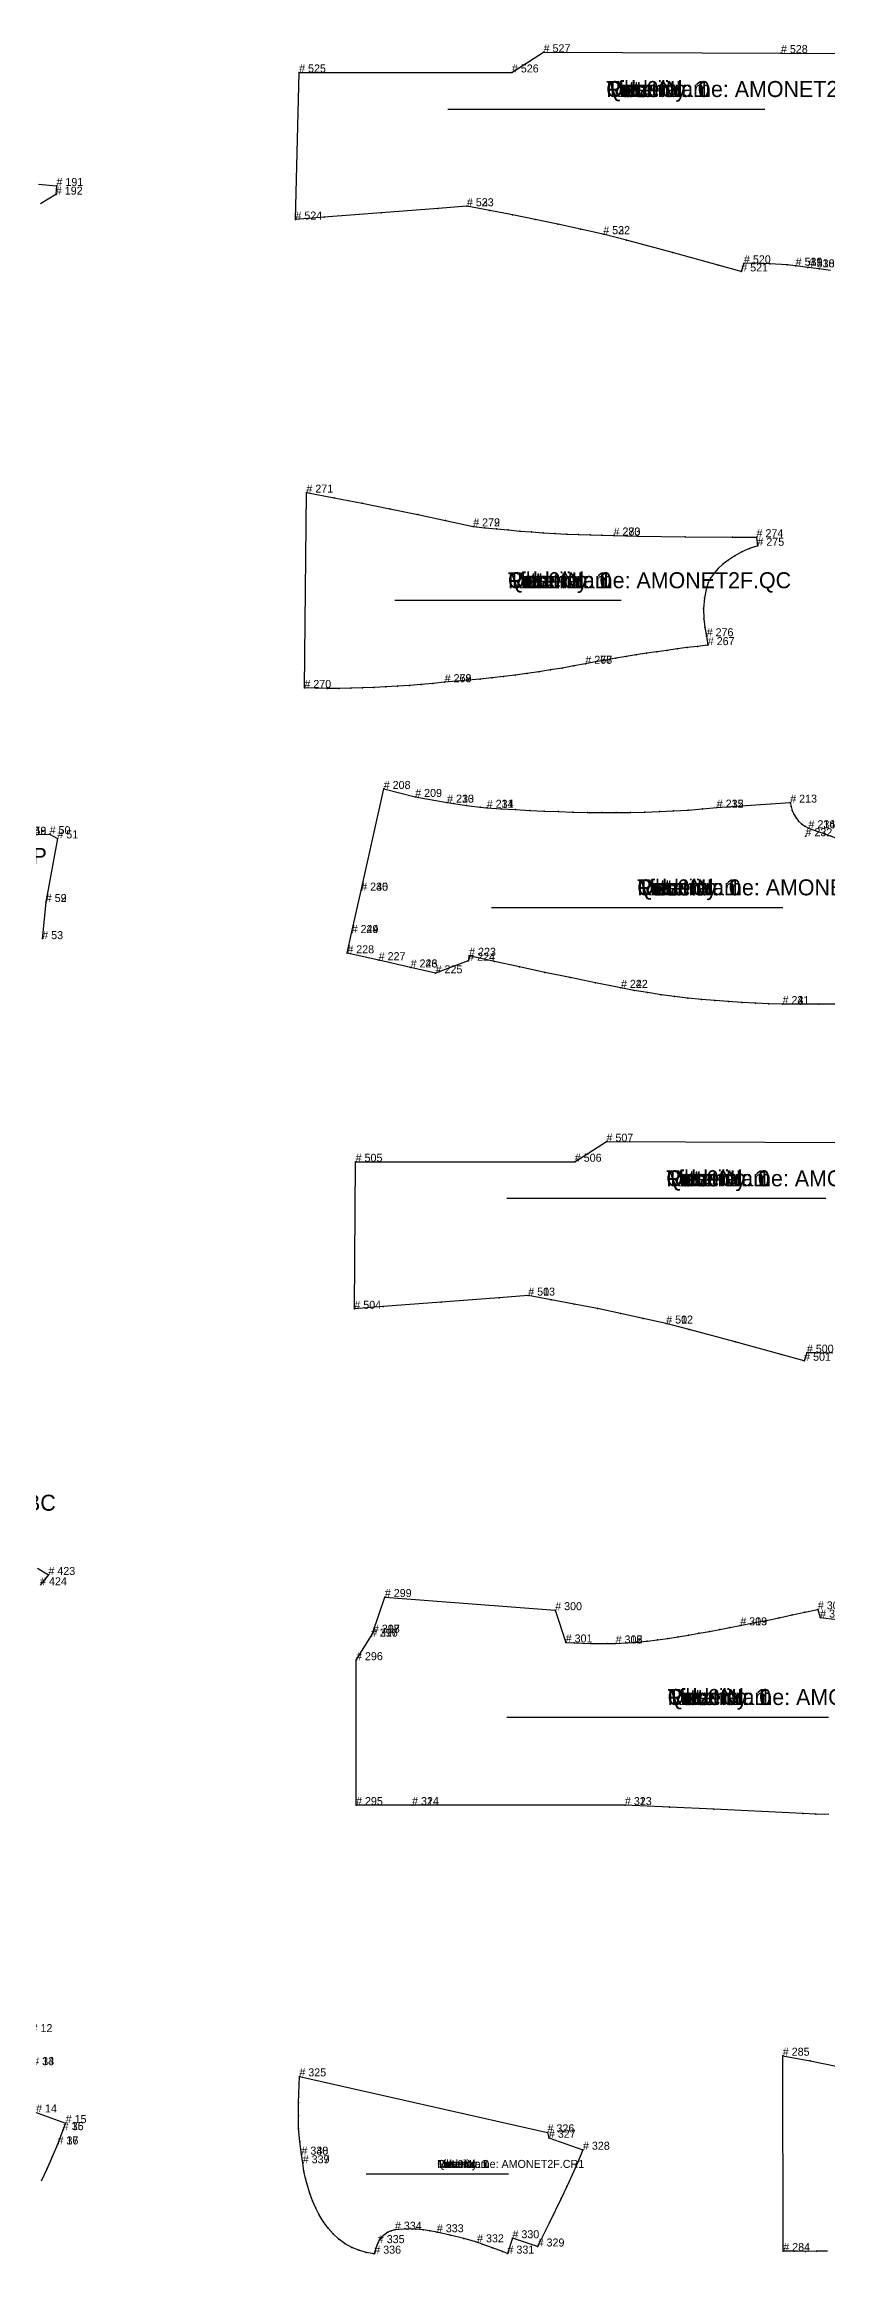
# Model space of a CAD drawing. Header units: metres. Extents: x 0 to 4558, y -3 to 2880.
# Drawn here: x 1923 to 2900, y 55 to 2816 of the extents above; entities that cross this region are included whole.
import ezdxf

# ---------------------------------------------------------------- set-up
doc = ezdxf.new("R2010")
doc.units = ezdxf.units.M

# ---------------------------------------------------------------- blocks, each defined once
blk = doc.blocks.new('1')
at = {"layer": '1'}
blk.add_lwpolyline([(1912.4, 231.3), (1949.3, 218), (1945.8, 209.2), (1939.2, 191.3), (1932.6, 175.9), (1925.7, 160.6), (1918.6, 145.4)], dxfattribs=at)
at = {"layer": '2'}
for p in [(1945.8, 209.2), (1949.3, 218), (1939.2, 191.3)]:
    blk.add_point(p, dxfattribs=at)
at = {"layer": '3'}
for p in [(1932.6, 175.9), (1925.7, 160.6)]:
    blk.add_point(p, dxfattribs=at)
at = {"layer": '4'}
for p in [(1945.8, 209.2, 5), (1939.2, 191.3, 7.5)]:
    blk.add_point(p, dxfattribs=at)
at = {"layer": '84'}
blk.add_lwpolyline([(1912.4, 231.3), (1949.3, 218), (1945.8, 209.2), (1939.2, 191.3), (1932.6, 175.9), (1925.7, 160.6), (1918.6, 145.4)], dxfattribs=at)
at = {"layer": '1'}
for s, p in [('# 34', (1908.9, 290.4)), ('# 36', (1939.2, 191.3)), ('# 35', (1945.8, 209.2))]:
    blk.add_text(s, height=10, dxfattribs=at).set_placement(p)
at = {"layer": '2'}
for s, p in [('# 12', (1906.8, 331.7)), ('# 13', (1908.9, 290.4)), ('# 14', (1912.4, 231.3)), ('# 15', (1949.3, 218)), ('# 17', (1939.2, 191.3)), ('# 16', (1945.8, 209.2))]:
    blk.add_text(s, height=10, dxfattribs=at).set_placement(p)
blk = doc.blocks.new('2')
at = {"layer": '1'}
blk.add_lwpolyline([(1899.2, 1828), (1929.3, 1828.8), (1939, 1823.5), (1924.5, 1744), (1920.1, 1697.6)], dxfattribs=at)
at = {"layer": '2'}
for p in [(1929.3, 1828.8), (1939, 1823.5), (1924.5, 1744)]:
    blk.add_point(p, dxfattribs=at)
at = {"layer": '4'}
blk.add_point((1924.5, 1744, 7.5), dxfattribs=at)
at = {"layer": '84'}
blk.add_lwpolyline([(1899.2, 1828), (1929.3, 1828.8), (1939, 1823.5), (1924.5, 1744), (1920.1, 1697.6)], dxfattribs=at)
at = {"layer": '1'}
for s, p in [('# 58', (1899.2, 1828)), ('# 59', (1924.5, 1744))]:
    blk.add_text(s, height=10, dxfattribs=at).set_placement(p)
blk.add_text('Piece Name: AMONET2F.P', height=20, rotation=0.0004, dxfattribs=at).set_placement((1594.4, 1791.6))
at = {"layer": '2'}
for s, p in [('# 49', (1899.2, 1828)), ('# 50', (1929.3, 1828.8)), ('# 51', (1939, 1823.5)), ('# 52', (1924.5, 1744)), ('# 53', (1920.1, 1697.6))]:
    blk.add_text(s, height=10, dxfattribs=at).set_placement(p)
blk = doc.blocks.new('9')
at = {"layer": '1'}
blk.add_lwpolyline([(1915.4, 2641), (1937.9, 2638.8), (1937.1, 2628), (1918.1, 2616.5)], dxfattribs=at)
at = {"layer": '2'}
for p in [(1937.1, 2628), (1937.9, 2638.8)]:
    blk.add_point(p, dxfattribs=at)
at = {"layer": '84'}
blk.add_lwpolyline([(1915.4, 2641), (1937.9, 2638.8), (1937.1, 2628), (1918.1, 2616.5)], dxfattribs=at)
at = {"layer": '2'}
for s, p in [('# 192', (1937.1, 2628)), ('# 191', (1937.9, 2638.8))]:
    blk.add_text(s, height=10, dxfattribs=at).set_placement(p)
blk = doc.blocks.new('10')
at = {"layer": '1'}
blk.add_lwpolyline([(2912.8, 1616.5), (2890.1, 1616.3), (2867.5, 1616.3), (2844.9, 1616.4), (2827.9, 1616.9), (2811, 1617.5), (2794.1, 1618.4), (2777.3, 1619.5), (2760.4, 1620.8), (2743.5, 1622.2), (2726.7, 1624), (2709.9, 1626), (2693.1, 1628.2), (2676.4, 1630.8), (2659.7, 1633.6), (2643.1, 1636.7), (2611.4, 1643), (2579.7, 1649.5), (2548.1, 1656.1), (2516.5, 1662.9), (2485, 1669.8), (2453.4, 1676.8), (2452.2, 1670.6), (2411.5, 1654.9), (2380.3, 1662.2), (2340.4, 1671.3), (2301.2, 1679.9), (2306.6, 1705.2), (2318.6, 1758.2), (2346.7, 1885.3), (2386, 1875.3), (2425.9, 1868.2), (2434.1, 1867), (2450.3, 1864.8), (2467, 1862.7), (2475.4, 1861.7), (2493.3, 1860.5), (2511.3, 1859.4), (2529.2, 1858.4), (2547.2, 1857.6), (2565.1, 1856.9), (2583.1, 1856.3), (2601.1, 1855.9), (2619.1, 1855.7), (2637.1, 1855.7), (2655, 1855.8), (2673, 1856.2), (2691, 1856.9), (2708.9, 1857.8), (2726.9, 1858.9), (2744.8, 1860.3), (2762.7, 1861.9), (2854.5, 1868.2), (2855.5, 1863.2), (2857, 1858.3), (2859.2, 1853.7), (2861.8, 1849.3), (2865, 1845.2), (2868.7, 1841.7), (2872.8, 1838.7), (2877.3, 1836.2), (2897.2, 1829), (2917.2, 1822.2)], dxfattribs=at)
at = {"layer": '13'}
for p in [(2873.6, 1826.2), (2844.9, 1616.4)]:
    blk.add_point(p, dxfattribs=at)
at = {"layer": '2'}
for p in [(2346.7, 1885.3), (2386, 1875.3), (2425.9, 1868.2), (2475.4, 1861.7), (2762.7, 1861.9), (2854.5, 1868.2), (2877.3, 1836.2), (2318.6, 1758.2), (2306.6, 1705.2), (2301.2, 1679.9), (2340.4, 1671.3), (2380.3, 1662.2), (2452.2, 1670.6), (2453.4, 1676.8), (2411.5, 1654.9), (2643.1, 1636.7), (2844.9, 1616.4)]:
    blk.add_point(p, dxfattribs=at)
at = {"layer": '3'}
for p in [(2434.1, 1867), (2450.3, 1864.8), (2467, 1862.7), (2493.3, 1860.5), (2511.3, 1859.4), (2529.2, 1858.4), (2547.2, 1857.6), (2565.1, 1856.9), (2583.1, 1856.3), (2601.1, 1855.9), (2619.1, 1855.7), (2637.1, 1855.7), (2655, 1855.8), (2673, 1856.2), (2691, 1856.9), (2708.9, 1857.8), (2726.9, 1858.9), (2744.8, 1860.3), (2855.5, 1863.2), (2857, 1858.3), (2859.2, 1853.7), (2861.8, 1849.3), (2865, 1845.2), (2868.7, 1841.7), (2872.8, 1838.7), (2897.2, 1829), (2485, 1669.8), (2516.5, 1662.9), (2548.1, 1656.1), (2579.7, 1649.5), (2611.4, 1643), (2659.7, 1633.6), (2676.4, 1630.8), (2693.1, 1628.2), (2709.9, 1626), (2726.7, 1624), (2743.5, 1622.2), (2760.4, 1620.8), (2777.3, 1619.5), (2794.1, 1618.4), (2811, 1617.5), (2827.9, 1616.9), (2867.5, 1616.3), (2890.1, 1616.3)]:
    blk.add_point(p, dxfattribs=at)
at = {"layer": '4'}
for p in [(2425.9, 1868.2, 7.5), (2475.4, 1861.7, 7.5), (2762.7, 1861.9, 7.5), (2877.3, 1836.2, 7.5), (2318.6, 1758.2, 4.8), (2306.6, 1705.2, 5.1), (2380.3, 1662.2, 5.1), (2643.1, 1636.7, 7.5), (2844.9, 1616.4, 7.5)]:
    blk.add_point(p, dxfattribs=at)
at = {"layer": '7'}
blk.add_line((2481.4, 1737.3), (2845.3, 1737.3), dxfattribs=at)
at = {"layer": '84'}
blk.add_lwpolyline([(2912.8, 1616.5), (2890.1, 1616.3), (2867.5, 1616.3), (2844.9, 1616.4), (2827.9, 1616.9), (2811, 1617.5), (2794.1, 1618.4), (2777.3, 1619.5), (2760.4, 1620.8), (2743.5, 1622.2), (2726.7, 1624), (2709.9, 1626), (2693.1, 1628.2), (2676.4, 1630.8), (2659.7, 1633.6), (2643.1, 1636.7), (2611.4, 1643), (2579.7, 1649.5), (2548.1, 1656.1), (2516.5, 1662.9), (2485, 1669.8), (2453.4, 1676.8), (2452.2, 1670.6), (2411.5, 1654.9), (2380.3, 1662.2), (2340.4, 1671.3), (2301.2, 1679.9), (2306.6, 1705.2), (2318.6, 1758.2), (2346.7, 1885.3), (2386, 1875.3), (2425.9, 1868.2), (2434.1, 1867), (2450.3, 1864.8), (2467, 1862.7), (2475.4, 1861.7), (2493.3, 1860.5), (2511.3, 1859.4), (2529.2, 1858.4), (2547.2, 1857.6), (2565.1, 1856.9), (2583.1, 1856.3), (2601.1, 1855.9), (2619.1, 1855.7), (2637.1, 1855.7), (2655, 1855.8), (2673, 1856.2), (2691, 1856.9), (2708.9, 1857.8), (2726.9, 1858.9), (2744.8, 1860.3), (2762.7, 1861.9), (2854.5, 1868.2), (2855.5, 1863.2), (2857, 1858.3), (2859.2, 1853.7), (2861.8, 1849.3), (2865, 1845.2), (2868.7, 1841.7), (2872.8, 1838.7), (2877.3, 1836.2), (2897.2, 1829), (2917.2, 1822.2)], dxfattribs=at)
at = {"layer": '1'}
for s, height, p in [('# 233', 10, (2425.9, 1868.2)), ('# 234', 10, (2475.4, 1861.7)), ('# 235', 10, (2762.7, 1861.9)), ('# 236', 10, (2877.3, 1836.2)), ('# 245', 10, (2318.6, 1758.2)), ('Tilt: 0', 20, (2663.4, 1752.3)), ('Quantity: 1', 20, (2663.4, 1752.3)), ('Piece Name: AMONET2F.MC', 20, (2663.4, 1752.3)), ('Rotation: 0', 20, (2663.4, 1752.3)), ('Fold: N', 20, (2663.4, 1752.3)), ('Material: 1', 20, (2663.4, 1752.3)), ('# 244', 10, (2306.6, 1705.2)), ('# 243', 10, (2380.3, 1662.2)), ('# 242', 10, (2643.1, 1636.7)), ('# 241', 10, (2844.9, 1616.4))]:
    blk.add_text(s, height=height, dxfattribs=at).set_placement(p)
at = {"layer": '13'}
for s, p in [('# 232', (2873.6, 1826.2)), ('# 231', (2844.9, 1616.4))]:
    blk.add_text(s, height=10, dxfattribs=at).set_placement(p)
at = {"layer": '2'}
for s, p in [('# 208', (2346.7, 1885.3)), ('# 209', (2386, 1875.3)), ('# 210', (2425.9, 1868.2)), ('# 213', (2854.5, 1868.2)), ('# 211', (2475.4, 1861.7)), ('# 212', (2762.7, 1861.9)), ('# 214', (2877.3, 1836.2)), ('# 230', (2318.6, 1758.2)), ('# 229', (2306.6, 1705.2)), ('# 228', (2301.2, 1679.9)), ('# 223', (2453.4, 1676.8)), ('# 227', (2340.4, 1671.3)), ('# 226', (2380.3, 1662.2)), ('# 225', (2411.5, 1654.9)), ('# 224', (2452.2, 1670.6)), ('# 222', (2643.1, 1636.7)), ('# 221', (2844.9, 1616.4))]:
    blk.add_text(s, height=10, dxfattribs=at).set_placement(p)
blk = doc.blocks.new('13')
at = {"layer": '1'}
blk.add_lwpolyline([(2751.5, 2065), (2738.7, 2063.5), (2725.9, 2062), (2713.2, 2060.3), (2700.4, 2058.5), (2687.7, 2056.7), (2674.9, 2054.8), (2662.2, 2052.8), (2649.4, 2050.8), (2636.7, 2048.6), (2624, 2046.4), (2611.3, 2044.1), (2598.6, 2041.7), (2584.1, 2039), (2569.5, 2036.4), (2554.9, 2034), (2540.3, 2031.7), (2525.6, 2029.5), (2511, 2027.5), (2496.3, 2025.7), (2481.7, 2024), (2467, 2022.5), (2452.3, 2021.1), (2437.5, 2019.8), (2422.8, 2018.7), (2408.1, 2017.2), (2393.4, 2015.8), (2378.7, 2014.6), (2364, 2013.6), (2349.3, 2012.7), (2334.5, 2012), (2320.1, 2011.5), (2305.6, 2011.2), (2291.1, 2011), (2276.6, 2011), (2262.1, 2011.2), (2247.6, 2011.5), (2250.1, 2255.6), (2284.9, 2249.1), (2319.7, 2242.3), (2354.4, 2235.4), (2389.1, 2228.2), (2423.8, 2220.9), (2458.5, 2213.4), (2473, 2211.7), (2487.6, 2210.2), (2502.2, 2208.9), (2516.8, 2207.6), (2531.4, 2206.5), (2546, 2205.5), (2560.6, 2204.6), (2575.3, 2203.8), (2589.9, 2203.2), (2604.5, 2202.7), (2619.2, 2202.3), (2633.8, 2202), (2663.6, 2201.4), (2723.1, 2200.4), (2782.6, 2199.9), (2812.4, 2199.9), (2813.5, 2189.2), (2803.5, 2185.8), (2794.1, 2181.6), (2785.2, 2176.6), (2776.6, 2170.9), (2770.4, 2166.1), (2764.5, 2160.7), (2759.3, 2154.9), (2755, 2148.5), (2752.2, 2142.8), (2750.1, 2136.7), (2747.4, 2124), (2746.3, 2111), (2746.6, 2098), (2747.8, 2087), (2750.1, 2076.1)], close=True, dxfattribs=at)
at = {"layer": '2'}
for p in [(2250.1, 2255.6), (2458.5, 2213.4), (2633.8, 2202), (2812.4, 2199.9), (2813.5, 2189.2), (2750.1, 2076.1), (2751.5, 2065), (2422.8, 2018.7), (2598.6, 2041.7), (2247.6, 2011.5)]:
    blk.add_point(p, dxfattribs=at)
at = {"layer": '3'}
for p in [(2284.9, 2249.1), (2319.7, 2242.3), (2354.4, 2235.4), (2389.1, 2228.2), (2423.8, 2220.9), (2473, 2211.7), (2487.6, 2210.2), (2502.2, 2208.9), (2516.8, 2207.6), (2531.4, 2206.5), (2546, 2205.5), (2560.6, 2204.6), (2575.3, 2203.8), (2589.9, 2203.2), (2604.5, 2202.7), (2619.2, 2202.3), (2663.6, 2201.4), (2723.1, 2200.4), (2782.6, 2199.9), (2794.1, 2181.6), (2803.5, 2185.8), (2759.3, 2154.9), (2764.5, 2160.7), (2770.4, 2166.1), (2776.6, 2170.9), (2785.2, 2176.6), (2750.1, 2136.7), (2752.2, 2142.8), (2755, 2148.5), (2746.3, 2111), (2747.4, 2124), (2746.6, 2098), (2747.8, 2087), (2611.3, 2044.1), (2624, 2046.4), (2636.7, 2048.6), (2649.4, 2050.8), (2662.2, 2052.8), (2674.9, 2054.8), (2687.7, 2056.7), (2700.4, 2058.5), (2713.2, 2060.3), (2725.9, 2062), (2738.7, 2063.5), (2393.4, 2015.8), (2408.1, 2017.2), (2437.5, 2019.8), (2452.3, 2021.1), (2467, 2022.5), (2481.7, 2024), (2496.3, 2025.7), (2511, 2027.5), (2525.6, 2029.5), (2540.3, 2031.7), (2554.9, 2034), (2569.5, 2036.4), (2584.1, 2039), (2262.1, 2011.2), (2276.6, 2011), (2291.1, 2011), (2305.6, 2011.2), (2320.1, 2011.5), (2334.5, 2012), (2349.3, 2012.7), (2364, 2013.6), (2378.7, 2014.6)]:
    blk.add_point(p, dxfattribs=at)
at = {"layer": '4'}
for p in [(2458.5, 2213.4, 7.5), (2633.8, 2202, 7.5), (2422.8, 2018.7, 7.5), (2598.6, 2041.7, 7.5)]:
    blk.add_point(p, dxfattribs=at)
at = {"layer": '7'}
blk.add_line((2360.5, 2121.1), (2643.4, 2121.1), dxfattribs=at)
at = {"layer": '84'}
blk.add_lwpolyline([(2751.5, 2065), (2738.7, 2063.5), (2725.9, 2062), (2713.2, 2060.3), (2700.4, 2058.5), (2687.7, 2056.7), (2674.9, 2054.8), (2662.2, 2052.8), (2649.4, 2050.8), (2636.7, 2048.6), (2624, 2046.4), (2611.3, 2044.1), (2598.6, 2041.7), (2584.1, 2039), (2569.5, 2036.4), (2554.9, 2034), (2540.3, 2031.7), (2525.6, 2029.5), (2511, 2027.5), (2496.3, 2025.7), (2481.7, 2024), (2467, 2022.5), (2452.3, 2021.1), (2437.5, 2019.8), (2422.8, 2018.7), (2408.1, 2017.2), (2393.4, 2015.8), (2378.7, 2014.6), (2364, 2013.6), (2349.3, 2012.7), (2334.5, 2012), (2320.1, 2011.5), (2305.6, 2011.2), (2291.1, 2011), (2276.6, 2011), (2262.1, 2011.2), (2247.6, 2011.5), (2250.1, 2255.6), (2284.9, 2249.1), (2319.7, 2242.3), (2354.4, 2235.4), (2389.1, 2228.2), (2423.8, 2220.9), (2458.5, 2213.4), (2473, 2211.7), (2487.6, 2210.2), (2502.2, 2208.9), (2516.8, 2207.6), (2531.4, 2206.5), (2546, 2205.5), (2560.6, 2204.6), (2575.3, 2203.8), (2589.9, 2203.2), (2604.5, 2202.7), (2619.2, 2202.3), (2633.8, 2202), (2663.6, 2201.4), (2723.1, 2200.4), (2782.6, 2199.9), (2812.4, 2199.9), (2813.5, 2189.2), (2803.5, 2185.8), (2794.1, 2181.6), (2785.2, 2176.6), (2776.6, 2170.9), (2770.4, 2166.1), (2764.5, 2160.7), (2759.3, 2154.9), (2755, 2148.5), (2752.2, 2142.8), (2750.1, 2136.7), (2747.4, 2124), (2746.3, 2111), (2746.6, 2098), (2747.8, 2087), (2750.1, 2076.1)], close=True, dxfattribs=at)
at = {"layer": '1'}
for s, height, p in [('# 279', 10, (2458.5, 2213.4)), ('# 280', 10, (2633.8, 2202)), ('Tilt: 0', 20, (2501.9, 2136.1)), ('Quantity: 1', 20, (2501.9, 2136.1)), ('Piece Name: AMONET2F.QC', 20, (2501.9, 2136.1)), ('Rotation: 0', 20, (2501.9, 2136.1)), ('Fold: N', 20, (2501.9, 2136.1)), ('Material: 1', 20, (2501.9, 2136.1)), ('# 277', 10, (2598.6, 2041.7)), ('# 278', 10, (2422.8, 2018.7))]:
    blk.add_text(s, height=height, dxfattribs=at).set_placement(p)
at = {"layer": '2'}
for s, p in [('# 271', (2250.1, 2255.6)), ('# 272', (2458.5, 2213.4)), ('# 273', (2633.8, 2202)), ('# 274', (2812.4, 2199.9)), ('# 275', (2813.5, 2189.2)), ('# 276', (2750.1, 2076.1)), ('# 267', (2751.5, 2065)), ('# 268', (2598.6, 2041.7)), ('# 270', (2247.6, 2011.5)), ('# 269', (2422.8, 2018.7))]:
    blk.add_text(s, height=10, dxfattribs=at).set_placement(p)
blk = doc.blocks.new('14')
at = {"layer": '1'}
blk.add_lwpolyline([(2901.1, 58), (2887.2, 57.8), (2873.4, 57.7), (2859.6, 57.8), (2845.8, 58.1), (2845.2, 302.2), (2879.5, 295.7), (2913.8, 288.9)], dxfattribs=at)
at = {"layer": '2'}
for p in [(2845.2, 302.2), (2845.8, 58.1)]:
    blk.add_point(p, dxfattribs=at)
at = {"layer": '3'}
for p in [(2879.5, 295.7), (2859.6, 57.8), (2873.4, 57.7), (2887.2, 57.8)]:
    blk.add_point(p, dxfattribs=at)
at = {"layer": '84'}
blk.add_lwpolyline([(2901.1, 58), (2887.2, 57.8), (2873.4, 57.7), (2859.6, 57.8), (2845.8, 58.1), (2845.2, 302.2), (2879.5, 295.7), (2913.8, 288.9)], dxfattribs=at)
at = {"layer": '2'}
for s, p in [('# 285', (2845.2, 302.2)), ('# 284', (2845.8, 58.1))]:
    blk.add_text(s, height=10, dxfattribs=at).set_placement(p)
blk = doc.blocks.new('15')
at = {"layer": '1'}
blk.add_lwpolyline([(2902.9, 603.5), (2886.5, 604.1), (2870.2, 604.7), (2759.1, 610.4), (2703.6, 613), (2648, 615.4), (2382.1, 615.4), (2312.1, 615.4), (2312.1, 796.5), (2330.7, 825.9), (2333.2, 830.9), (2348.1, 875.4), (2560.9, 859), (2574, 818.7), (2584.4, 818.1), (2605.2, 817.4), (2626, 817.2), (2636.4, 817.4), (2649.5, 818.2), (2662.6, 819.2), (2675.6, 820.4), (2688.7, 821.9), (2701.7, 823.7), (2714.7, 825.7), (2727.6, 827.8), (2740.5, 830.1), (2753.5, 832.4), (2766.4, 834.8), (2779.2, 837.4), (2792.1, 840), (2808.3, 843.1), (2824.5, 846.3), (2840.6, 849.6), (2856.8, 853), (2872.9, 856.4), (2889, 860), (2891.9, 849.7), (2913.3, 847.2)], dxfattribs=at)
at = {"layer": '13'}
blk.add_point((2636.4, 817.4), dxfattribs=at)
at = {"layer": '2'}
for p in [(2348.1, 875.4), (2560.9, 859), (2889, 860), (2333.2, 830.9), (2792.1, 840), (2891.9, 849.7), (2330.7, 825.9), (2574, 818.7), (2636.4, 817.4), (2312.1, 796.5), (2312.1, 615.4), (2382.1, 615.4), (2648, 615.4)]:
    blk.add_point(p, dxfattribs=at)
at = {"layer": '3'}
for p in [(2872.9, 856.4), (2740.5, 830.1), (2753.5, 832.4), (2766.4, 834.8), (2779.2, 837.4), (2808.3, 843.1), (2824.5, 846.3), (2840.6, 849.6), (2856.8, 853), (2584.4, 818.1), (2605.2, 817.4), (2626, 817.2), (2649.5, 818.2), (2662.6, 819.2), (2675.6, 820.4), (2688.7, 821.9), (2701.7, 823.7), (2714.7, 825.7), (2727.6, 827.8), (2703.6, 613), (2759.1, 610.4), (2870.2, 604.7), (2886.5, 604.1)]:
    blk.add_point(p, dxfattribs=at)
at = {"layer": '4'}
for p in [(2333.2, 830.9, 7.5), (2792.1, 840, 7.5), (2330.7, 825.9, 7.5), (2636.4, 817.4, 7.5), (2382.1, 615.4, 7.5), (2648, 615.4, 7.5)]:
    blk.add_point(p, dxfattribs=at)
at = {"layer": '7'}
blk.add_line((2500.3, 725.5), (2902.4, 725.5), dxfattribs=at)
at = {"layer": '84'}
blk.add_lwpolyline([(2902.9, 603.5), (2886.5, 604.1), (2870.2, 604.7), (2759.1, 610.4), (2703.6, 613), (2648, 615.4), (2382.1, 615.4), (2312.1, 615.4), (2312.1, 796.5), (2330.7, 825.9), (2333.2, 830.9), (2348.1, 875.4), (2560.9, 859), (2574, 818.7), (2584.4, 818.1), (2605.2, 817.4), (2626, 817.2), (2636.4, 817.4), (2649.5, 818.2), (2662.6, 819.2), (2675.6, 820.4), (2688.7, 821.9), (2701.7, 823.7), (2714.7, 825.7), (2727.6, 827.8), (2740.5, 830.1), (2753.5, 832.4), (2766.4, 834.8), (2779.2, 837.4), (2792.1, 840), (2808.3, 843.1), (2824.5, 846.3), (2840.6, 849.6), (2856.8, 853), (2872.9, 856.4), (2889, 860), (2891.9, 849.7), (2913.3, 847.2)], dxfattribs=at)
at = {"layer": '1'}
for s, height, p in [('# 316', 10, (2330.7, 825.9)), ('# 317', 10, (2333.2, 830.9)), ('# 319', 10, (2792.1, 840)), ('# 318', 10, (2636.4, 817.4)), ('Tilt: 0', 20, (2701.3, 740.5)), ('Quantity: 1', 20, (2701.3, 740.5)), ('Piece Name: AMONET2F.TR', 20, (2701.3, 740.5)), ('Rotation: 0', 20, (2701.3, 740.5)), ('Fold: N', 20, (2701.3, 740.5)), ('Material: 1', 20, (2701.3, 740.5)), ('# 324', 10, (2382.1, 615.4)), ('# 323', 10, (2648, 615.4))]:
    blk.add_text(s, height=height, dxfattribs=at).set_placement(p)
at = {"layer": '13'}
blk.add_text('# 315', height=10, dxfattribs=at).set_placement((2636.4, 817.4))
at = {"layer": '2'}
for s, p in [('# 299', (2348.1, 875.4)), ('# 300', (2560.9, 859)), ('# 304', (2889, 860)), ('# 305', (2891.9, 849.7)), ('# 297', (2330.7, 825.9)), ('# 298', (2333.2, 830.9)), ('# 301', (2574, 818.7)), ('# 303', (2792.1, 840)), ('# 296', (2312.1, 796.5)), ('# 302', (2636.4, 817.4)), ('# 295', (2312.1, 615.4)), ('# 314', (2382.1, 615.4)), ('# 313', (2648, 615.4))]:
    blk.add_text(s, height=10, dxfattribs=at).set_placement(p)
blk = doc.blocks.new('16')
at = {"layer": '1'}
blk.add_lwpolyline([(2241.3, 276.4), (2551.3, 206.4), (2553, 199.7), (2595.6, 184.7), (2589.2, 169.3), (2582.5, 154), (2575.5, 138.9), (2568.4, 123.8), (2553.8, 93.7), (2539, 63.8), (2507.5, 74.1), (2501.3, 54.9), (2495, 57.5), (2482.4, 62.3), (2469.7, 66.9), (2463.3, 69), (2446.7, 73.8), (2429.9, 77.8), (2413.1, 81.6), (2404.5, 83.5), (2395.8, 84.7), (2387, 85.5), (2378.2, 85.7), (2360.7, 84.7), (2356, 83.5), (2351.8, 81.6), (2347.9, 78.9), (2344.5, 75.7), (2341.6, 72.1), (2339.3, 68), (2338.3, 65.8), (2336.7, 61.5), (2335.4, 57.1), (2334.9, 54.8), (2324.9, 56.4), (2315.5, 59), (2306.7, 62.5), (2298.5, 67.1), (2290.7, 72.8), (2283.6, 79.5), (2277.1, 86.9), (2271.2, 94.9), (2266.1, 103.3), (2261.7, 111.9), (2257.8, 120.9), (2254.4, 130), (2249, 148.6), (2247, 158.1), (2245.5, 167.8), (2243.9, 178.6), (2241.7, 194.8), (2240.4, 211.1), (2240.1, 227.4), (2240.4, 243.8)], close=True, dxfattribs=at)
at = {"layer": '2'}
for p in [(2241.3, 276.4), (2551.3, 206.4), (2553, 199.7), (2243.9, 178.6), (2245.5, 167.8), (2595.6, 184.7), (2360.7, 84.7), (2339.3, 68), (2413.1, 81.6), (2463.3, 69), (2507.5, 74.1), (2539, 63.8), (2334.9, 54.8), (2501.3, 54.9)]:
    blk.add_point(p, dxfattribs=at)
at = {"layer": '3'}
for p in [(2240.1, 227.4), (2240.4, 243.8), (2240.4, 211.1), (2241.7, 194.8), (2589.2, 169.3), (2247, 158.1), (2249, 148.6), (2575.5, 138.9), (2582.5, 154), (2254.4, 130), (2257.8, 120.9), (2261.7, 111.9), (2568.4, 123.8), (2266.1, 103.3), (2271.2, 94.9), (2277.1, 86.9), (2356, 83.5), (2378.2, 85.7), (2387, 85.5), (2395.8, 84.7), (2404.5, 83.5), (2553.8, 93.7), (2283.6, 79.5), (2290.7, 72.8), (2298.5, 67.1), (2306.7, 62.5), (2315.5, 59), (2324.9, 56.4), (2335.4, 57.1), (2336.7, 61.5), (2338.3, 65.8), (2341.6, 72.1), (2344.5, 75.7), (2347.9, 78.9), (2351.8, 81.6), (2429.9, 77.8), (2446.7, 73.8), (2469.7, 66.9), (2482.4, 62.3), (2495, 57.5)]:
    blk.add_point(p, dxfattribs=at)
at = {"layer": '4'}
for p in [(2243.9, 178.6, 81.6), (2245.5, 167.8, 7.4)]:
    blk.add_point(p, dxfattribs=at)
at = {"layer": '7'}
blk.add_line((2324.7, 154.5), (2502.5, 154.5), dxfattribs=at)
at = {"layer": '84'}
blk.add_lwpolyline([(2241.3, 276.4), (2551.3, 206.4), (2553, 199.7), (2595.6, 184.7), (2589.2, 169.3), (2582.5, 154), (2575.5, 138.9), (2568.4, 123.8), (2553.8, 93.7), (2539, 63.8), (2507.5, 74.1), (2501.3, 54.9), (2495, 57.5), (2482.4, 62.3), (2469.7, 66.9), (2463.3, 69), (2446.7, 73.8), (2429.9, 77.8), (2413.1, 81.6), (2404.5, 83.5), (2395.8, 84.7), (2387, 85.5), (2378.2, 85.7), (2360.7, 84.7), (2356, 83.5), (2351.8, 81.6), (2347.9, 78.9), (2344.5, 75.7), (2341.6, 72.1), (2339.3, 68), (2338.3, 65.8), (2336.7, 61.5), (2335.4, 57.1), (2334.9, 54.8), (2324.9, 56.4), (2315.5, 59), (2306.7, 62.5), (2298.5, 67.1), (2290.7, 72.8), (2283.6, 79.5), (2277.1, 86.9), (2271.2, 94.9), (2266.1, 103.3), (2261.7, 111.9), (2257.8, 120.9), (2254.4, 130), (2249, 148.6), (2247, 158.1), (2245.5, 167.8), (2243.9, 178.6), (2241.7, 194.8), (2240.4, 211.1), (2240.1, 227.4), (2240.4, 243.8)], close=True, dxfattribs=at)
at = {"layer": '1'}
for s, p in [('# 340', (2243.9, 178.6)), ('# 339', (2245.5, 167.8)), ('Tilt: 0', (2413.6, 162)), ('Quantity: 1', (2413.6, 162)), ('Piece Name: AMONET2F.CR1', (2413.6, 162)), ('Rotation: 0', (2413.6, 162)), ('Fold: N', (2413.6, 162)), ('Material: 1', (2413.6, 162))]:
    blk.add_text(s, height=10, dxfattribs=at).set_placement(p)
at = {"layer": '2'}
for s, p in [('# 325', (2241.3, 276.4)), ('# 326', (2551.3, 206.4)), ('# 327', (2553, 199.7)), ('# 328', (2595.6, 184.7)), ('# 338', (2243.9, 178.6)), ('# 337', (2245.5, 167.8)), ('# 334', (2360.7, 84.7)), ('# 333', (2413.1, 81.6)), ('# 330', (2507.5, 74.1)), ('# 336', (2334.9, 54.8)), ('# 335', (2339.3, 68)), ('# 332', (2463.3, 69)), ('# 331', (2501.3, 54.9)), ('# 329', (2539, 63.8))]:
    blk.add_text(s, height=10, dxfattribs=at).set_placement(p)
blk = doc.blocks.new('21')
at = {"layer": '1'}
blk.add_lwpolyline([(1914.2, 911.5), (1927.8, 903), (1917.4, 890.1)], dxfattribs=at)
at = {"layer": '2'}
blk.add_point((1927.8, 903), dxfattribs=at)
at = {"layer": '84'}
blk.add_lwpolyline([(1914.2, 911.5), (1927.8, 903), (1917.4, 890.1)], dxfattribs=at)
at = {"layer": '1'}
blk.add_text('Piece Name: AMONET2F.MBC', height=20, dxfattribs=at).set_placement((1564, 983.3))
at = {"layer": '2'}
for s, p in [('# 423', (1927.8, 903)), ('# 424', (1917.4, 890.1))]:
    blk.add_text(s, height=10, dxfattribs=at).set_placement(p)
blk = doc.blocks.new('26')
at = {"layer": '1'}
blk.add_lwpolyline([(2907.6, 1180.3), (2886.1, 1180.8), (2875.3, 1180.8), (2871.9, 1170.7), (2843.3, 1178.7), (2785.9, 1194.4), (2728.4, 1209.8), (2699.6, 1217.2), (2671, 1223.7), (2642.3, 1229.8), (2613.6, 1235.8), (2584.8, 1241.5), (2556, 1246.9), (2527.2, 1252.1), (2491, 1249.4), (2418.6, 1244), (2346.2, 1238.4), (2310, 1235.6), (2311.6, 1419.4), (2585.4, 1419.4), (2625, 1444.5), (2921.5, 1443.6)], dxfattribs=at)
at = {"layer": '2'}
for p in [(2625, 1444.5), (2311.6, 1419.4), (2585.4, 1419.4), (2527.2, 1252.1), (2310, 1235.6), (2699.6, 1217.2), (2871.9, 1170.7), (2875.3, 1180.8)]:
    blk.add_point(p, dxfattribs=at)
at = {"layer": '3'}
for p in [(2418.6, 1244), (2491, 1249.4), (2556, 1246.9), (2346.2, 1238.4), (2584.8, 1241.5), (2613.6, 1235.8), (2642.3, 1229.8), (2671, 1223.7), (2728.4, 1209.8), (2785.9, 1194.4), (2843.3, 1178.7), (2886.1, 1180.8)]:
    blk.add_point(p, dxfattribs=at)
at = {"layer": '4'}
for p in [(2527.2, 1252.1, 7.5), (2699.6, 1217.2, 7.5)]:
    blk.add_point(p, dxfattribs=at)
at = {"layer": '7'}
blk.add_line((2500.6, 1373.7), (2898.8, 1373.7), dxfattribs=at)
at = {"layer": '84'}
blk.add_lwpolyline([(2907.6, 1180.3), (2886.1, 1180.8), (2875.3, 1180.8), (2871.9, 1170.7), (2843.3, 1178.7), (2785.9, 1194.4), (2728.4, 1209.8), (2699.6, 1217.2), (2671, 1223.7), (2642.3, 1229.8), (2613.6, 1235.8), (2584.8, 1241.5), (2556, 1246.9), (2527.2, 1252.1), (2491, 1249.4), (2418.6, 1244), (2346.2, 1238.4), (2310, 1235.6), (2311.6, 1419.4), (2585.4, 1419.4), (2625, 1444.5), (2921.5, 1443.6)], dxfattribs=at)
at = {"layer": '1'}
for s, height, p in [('Tilt: 0', 20, (2699.7, 1388.7)), ('Quantity: 1', 20, (2699.7, 1388.7)), ('Piece Name: AMONET2F.TRC', 20, (2699.7, 1388.7)), ('Rotation: 0', 20, (2699.7, 1388.7)), ('Fold: N', 20, (2699.7, 1388.7)), ('Material: 1', 20, (2699.7, 1388.7)), ('# 513', 10, (2527.2, 1252.1)), ('# 512', 10, (2699.6, 1217.2))]:
    blk.add_text(s, height=height, dxfattribs=at).set_placement(p)
at = {"layer": '2'}
for s, p in [('# 507', (2625, 1444.5)), ('# 505', (2311.6, 1419.4)), ('# 506', (2585.4, 1419.4)), ('# 504', (2310, 1235.6)), ('# 503', (2527.2, 1252.1)), ('# 502', (2699.6, 1217.2)), ('# 500', (2875.3, 1180.8)), ('# 501', (2871.9, 1170.7))]:
    blk.add_text(s, height=10, dxfattribs=at).set_placement(p)
blk = doc.blocks.new('27')
at = {"layer": '1'}
blk.add_lwpolyline([(2905, 2533.1), (2890.7, 2535.2), (2876.4, 2537.1), (2861.3, 2539.2), (2850.6, 2540.2), (2829, 2541.6), (2807.5, 2542.2), (2796.7, 2542.1), (2793.3, 2532), (2764.7, 2540), (2707.3, 2555.8), (2649.8, 2571.1), (2620.9, 2578.6), (2592.7, 2585), (2564.4, 2591.1), (2536, 2597.1), (2507.6, 2602.8), (2479.1, 2608.2), (2450.6, 2613.5), (2414.9, 2610.8), (2343.5, 2605.3), (2272.1, 2599.7), (2236.4, 2596.9), (2241, 2780.7), (2506.8, 2780.7), (2546.4, 2805.9), (2842.9, 2804.9), (2999.9, 2804.4)], dxfattribs=at)
at = {"layer": '2'}
for p in [(2546.4, 2805.9), (2842.9, 2804.9), (2241, 2780.7), (2506.8, 2780.7), (2236.4, 2596.9), (2450.6, 2613.5), (2620.9, 2578.6), (2796.7, 2542.1), (2793.3, 2532), (2861.3, 2539.2), (2876.4, 2537.1)]:
    blk.add_point(p, dxfattribs=at)
at = {"layer": '3'}
for p in [(2272.1, 2599.7), (2343.5, 2605.3), (2414.9, 2610.8), (2479.1, 2608.2), (2507.6, 2602.8), (2536, 2597.1), (2564.4, 2591.1), (2592.7, 2585), (2649.8, 2571.1), (2707.3, 2555.8), (2807.5, 2542.2), (2829, 2541.6), (2764.7, 2540), (2850.6, 2540.2), (2890.7, 2535.2)]:
    blk.add_point(p, dxfattribs=at)
at = {"layer": '4'}
for p in [(2450.6, 2613.5, 7.5), (2620.9, 2578.6, 7.5), (2861.3, 2539.2, 7.5), (2876.4, 2537.1, 7.5)]:
    blk.add_point(p, dxfattribs=at)
at = {"layer": '7'}
blk.add_line((2426.9, 2735), (2822.6, 2735), dxfattribs=at)
at = {"layer": '84'}
blk.add_lwpolyline([(2905, 2533.1), (2890.7, 2535.2), (2876.4, 2537.1), (2861.3, 2539.2), (2850.6, 2540.2), (2829, 2541.6), (2807.5, 2542.2), (2796.7, 2542.1), (2793.3, 2532), (2764.7, 2540), (2707.3, 2555.8), (2649.8, 2571.1), (2620.9, 2578.6), (2592.7, 2585), (2564.4, 2591.1), (2536, 2597.1), (2507.6, 2602.8), (2479.1, 2608.2), (2450.6, 2613.5), (2414.9, 2610.8), (2343.5, 2605.3), (2272.1, 2599.7), (2236.4, 2596.9), (2241, 2780.7), (2506.8, 2780.7), (2546.4, 2805.9), (2842.9, 2804.9), (2999.9, 2804.4)], dxfattribs=at)
at = {"layer": '1'}
for s, height, p in [('Tilt: 0', 20, (2624.7, 2750)), ('Quantity: 1', 20, (2624.7, 2750)), ('Piece Name: AMONET2F.TRY', 20, (2624.7, 2750)), ('Rotation: 0', 20, (2624.7, 2750)), ('Fold: N', 20, (2624.7, 2750)), ('Material: 1', 20, (2624.7, 2750)), ('# 533', 10, (2450.6, 2613.5)), ('# 532', 10, (2620.9, 2578.6)), ('# 531', 10, (2861.3, 2539.2)), ('# 530', 10, (2876.4, 2537.1))]:
    blk.add_text(s, height=height, dxfattribs=at).set_placement(p)
at = {"layer": '2'}
for s, p in [('# 525', (2241, 2780.7)), ('# 526', (2506.8, 2780.7)), ('# 527', (2546.4, 2805.9)), ('# 528', (2842.9, 2804.9)), ('# 523', (2450.6, 2613.5)), ('# 524', (2236.4, 2596.9)), ('# 522', (2620.9, 2578.6)), ('# 521', (2793.3, 2532)), ('# 520', (2796.7, 2542.1)), ('# 519', (2861.3, 2539.2)), ('# 518', (2876.4, 2537.1))]:
    blk.add_text(s, height=10, dxfattribs=at).set_placement(p)

msp = doc.modelspace()

# ---------------------------------------------------------------- block references
at = {"layer": '1'}
for name in ['27', '9', '13', '10', '2', '26', '21', '15', '1', '14', '16']:
    msp.add_blockref(name, (0, 0), dxfattribs=at)

doc.saveas('drawing.dxf')
